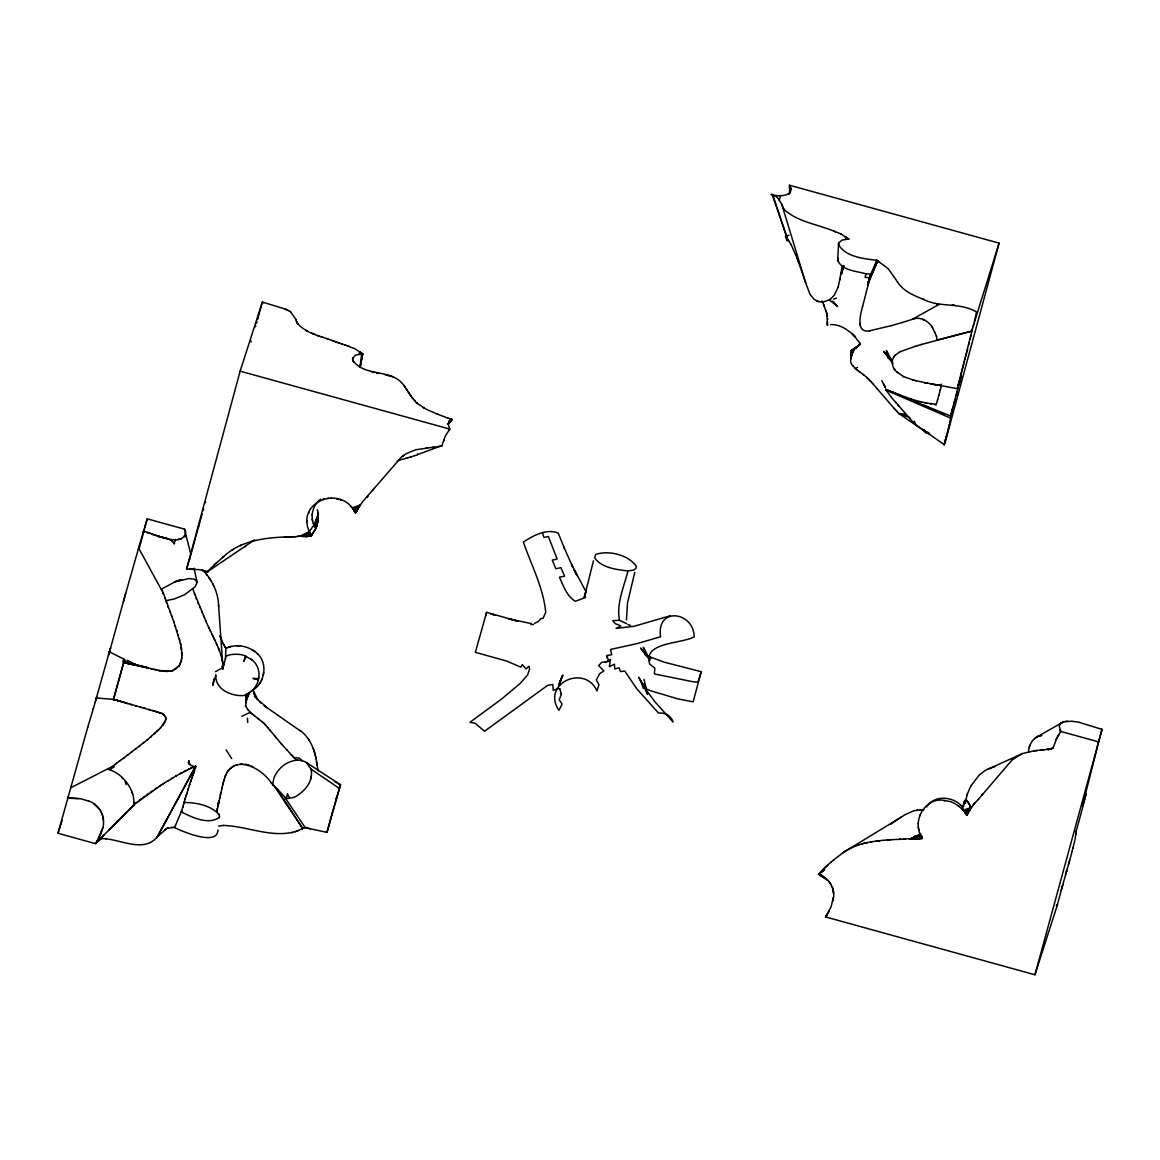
<?xml version="1.0" encoding="UTF-8"?>
<svg xmlns="http://www.w3.org/2000/svg" width="1160" height="1160" viewBox="0 0 1160 1160"><rect width="100%" height="100%" fill="white"/><g stroke="black" fill="none" stroke-linecap="round" stroke-linejoin="round"><path stroke-width="1.5" d="M851.034 357.918C852.252 353.307 849.163 349.406 854.572 349.204M1038.258 736.237C1032.037 738.934 1028.543 745.88 1028.572 752.448M222.633 663.259L218.588 605.259C218.094 592.006 212.019 579.609 202.884 570.154M317.231 509.632L318.391 513.619L317.623 522.464M870.333 330.716C855.21 334.051 860.43 314.65 862.547 306.544M859.763 324.959L859.778 323.567M318.304 512.589L316.027 528.235C309.198 519.782 311.75 505.528 320.595 499.206M160.588 670.799L159.326 670.596L172.159 670.915L179.336 665.637L181.351 660.75L181.989 654.835L180.38 642.683M245.92 702.235L246.195 695.188M851.266 352.379L852.383 349.827L856.167 347.739L859.966 343.592M894.404 356.207C890.256 361.587 892.489 369.126 897.84 372.824M222.85 668.899C224.373 655.298 211.787 635.23 205.494 620.296M826.645 312.765L827.689 325.467M827.66 319.725L827.674 318.623M87.812 726.957L58 833.286L95.41 843.624L133.574 805.301C136.141 790.743 122.264 772.589 107.953 769.37M246.239 696.275L247.356 693.738L246.239 695.739L246.268 694.347C253.155 691.606 257.984 684.821 258.724 677.512M317.956 519.129L315.129 527.032M181.989 654.892L181.917 652.384M837.651 260.855L838.579 243.208L841.885 240.106L848.612 239.047M88.725 801.082C100.746 804.779 107.053 819.772 101.572 831.546A23.345 22.011 17.8 0 1 98.977 837.592M833.359 897.245L831.082 906.844L825.688 916.849L829.095 910.904M820.917 871.639L818.916 874.307L826.558 879.236L818.801 873.828C829.197 878.366 836.331 889.532 832.894 900.943M971.717 331.644L973.718 324.147M969.992 809.491L964.656 812.449C978.286 813.232 962.829 789.148 963.728 806.36M789.554 193.561L789.467 185.223L999.079 243.121L945.545 440.887L944.486 440.22M789.728 191.255L789.902 188.906M101.616 838.549C119.726 838.579 143.434 853.644 157.238 836.896L195.663 766.18L189.356 785.465M246.326 698.581L246.254 699.465M851.353 354.685L851.281 355.569M134.546 803.677L134.661 802.444M219.501 816.278L218.776 813.928M246.195 695.159C234.914 697.479 214.585 690.954 215.818 674.612M887.632 390.789L950.475 418.049L950.765 416.092L886.414 389.949M950.751 417.455L949.605 423.806M181.83 657.43L181.685 658.634M318.144 516.62L318.246 515.562M851.281 350.639L860.444 344.433M272.513 785.146L273.992 777.722A23.534 17.139 -43.7 0 1 284.882 764.396C291.189 760.438 299.889 758.219 306.53 762.642L340.504 784.784L327.004 832.372L304.732 827.602M966.947 795.035L965.86 800.98M842.363 265.654L838.187 287.361M312.156 514.909L312.243 514.184M447.774 418.064L451.95 419.412L448.238 424.357M1061.255 722.985L1060.501 723.593L1063.995 721.694M959.581 379.697L971.645 332.064M965.642 802.72L965.54 803.474M646.265 655.458L664.158 662.172L701.191 671.683L693.143 701.843L677.889 698.9L650.209 690.635L646.265 688.909L643.8 683.863L643.322 688.446L640.842 680.659L647.512 694.318L646.323 690.258L655.183 702.104L673.032 721.984C671.292 715.705 664.738 712.443 658.547 713.066L636.869 688.924L624.805 671.074L620.455 671.582L619.092 667.798L614.814 668.972L614.438 664.216L609.348 666.71L610.493 659.475L605.303 662.505M924.404 382.568L957.333 388.673L961.147 376.217L951.91 410.887M359.962 367.299L361.702 354.046L359.731 352.248M195.75 766.745L195.504 768.08M1096.765 749.099L1096.635 749.969M217.311 808.332L216.819 811.783L222.735 784.566M252.054 690.432C258.738 687.14 262.755 679.818 263.625 672.611M248.037 709.833L245.63 706.063L246.079 701.351M853.397 366.285C847.409 361.775 852.702 353.524 854.558 348.623L858.095 345.985M957.377 388.368L958.493 383.786M1085.137 795.209L1082.454 805.837L1086.253 793.426L1083.658 803.851M96.468 842.914L102.776 827.631M971.717 331.586L972.442 328.831M263.233 675.381C265.06 667.711 263.421 658.851 257.259 653.529M317.274 524.465L317.666 521.71L315.462 527.626L317.709 521.376M1096.823 748.736L1102 729.393L1078.409 722.115L1071.477 721.201L1063.444 721.81L1035.923 737.572M316.027 528.235L317.318 524.189M1075.073 839.478L1076.292 830.821M193.995 568.226L197.142 582.132L195.3 586.626L184.512 594.79L174.609 598.865L165.445 600.851M123.351 758.321L147.16 740.036L160.602 727.827L165.662 720.099L165.721 717.518L163.734 714.589M559.99 689.432L559.773 688.736L561.425 694.26L559.135 699.828L562.107 704.033L558.932 710.399C541.024 683.805 584.495 663.563 597.009 690.91L598.966 684.603L596.327 679.977L599.633 673.699L603.882 670.987L598.676 665.564L601.764 662.302L608.899 661.389L606.593 655.559L611.712 654.718L610.537 649.455L637.55 643.481L660.562 636.738C656.082 606.433 693.752 611.392 694.173 636.767C681.442 644.177 642.103 641.726 649.774 664.216L654.849 668.087L654.356 673.946L692.752 681.688L697.957 682.283L701.191 671.683M950.779 416.208L950.736 415.483M1096.534 750.505L1085.397 794.208M222.763 669.146L223.865 664.636M225.663 657.822L223.793 664.955M113.448 699.973L124.555 659.446L109.344 651.847L108.634 655.009M219.255 817.539L219.515 816.234M531.309 623.601L508.863 618.86L517.737 621.209L486.605 612.321L485.808 615.742M850.947 358.324L851.164 357.12M360.151 367.27L362.66 353.887L359.092 351.582M360.107 367.343L362.66 353.887L359.44 351.973L362.616 353.988L355.902 354.945L352.611 358.324M950.678 415.729L952.215 409.77M971.08 335.283L970.862 336.327M559.932 684.154L561.019 678.76L559.57 685.328M840.318 278.574L840.043 279.864M862.489 306.849L870.522 275.674M214.02 678.774L212.643 685.487L215.702 675.729M310.633 779.23L311.315 775.924M1075.668 834.533L1075.857 833.721M246.007 701.814L249.53 692.534L253.069 689.881L257.563 699.48L267.337 707.861M220.284 795.107L220.806 792.715M217.543 807.012L218.906 801.111M841.232 274.383L843.624 265.901M950.533 417.948L950.751 416.541M970.485 337.937L970.238 338.981M194.822 770.269L193.981 772.792M181.192 661.142L181.468 659.895M842.232 269.801L841.58 272.731L843.16 266.771M219.501 798.704L219.776 797.5M221.951 787.915L221.705 788.96M222.517 785.509L225.229 776.286M1029.326 747.475L1029.819 745.402M949.141 425.735L948.445 428.489M950.083 421.834L950.185 421.428M948.764 427.228L947.981 430.36M1074.798 840.609L1072.913 848.163M593.471 560.831L584.249 597.472L586.032 591.411L584.538 595.877M245.688 703.09L246.254 694.535M850.715 359.194L851.309 350.436L852.383 349.827L851.266 351.828M949.504 424.226L948.967 426.445M949.402 424.647L949.228 425.387M959.929 381.437L959.639 382.553M960.451 379.392L960.19 380.422M944.675 442.873L944.022 445.237M1076.045 831.778L1083.469 804.547M968.904 344.346L969.282 342.838M113.318 699.437L124.555 659.446M951.2 413.613L950.895 414.801M947.56 431.94L947.821 430.954M966.816 795.339L967.469 793.585M1073.072 847.583L1072.203 850.904M946.792 434.913L947.909 430.635M95.207 702.177L96.657 696.87M967.106 351.277L967.672 349.102M946.284 436.812L947.01 434.072M915.863 424.836L915.226 424.386L944.211 444.584L946.43 436.29M960.045 377.957L958.769 382.713M961.074 374.042L960.553 376.028M327.004 832.372L332.166 813.174M957.928 385.932L958.378 384.207M964.148 362.442L964.526 361.006M999.079 243.121L973.081 326.511M965.657 356.729L966.019 355.366M825.529 916.922L826.746 915.095L825.529 916.922L1034.952 974.777L1057.137 905.684L1062.778 884.703M1071.593 853.209L1072.115 851.266M223.416 781.913L223.097 783.102M841.435 273.412L843.523 265.538L841.377 273.745L843.509 265.596L841.797 271.759L843.117 266.887M881.31 263.567L876.873 260.318L870.899 274.137L866.012 273.789L865.056 277.399L869.957 277.646L867.462 285.49M961.35 372.998L961.669 371.809M961.988 370.562L963.032 366.647M1070.84 856.051L1071.521 853.485M108.677 654.878L109.214 652.848M634.766 572.344L627.531 602.823L626.472 619.846M974.356 321.74L976.503 312.025C959.74 301.919 940.18 308.052 923.418 299.338M964.917 359.556L965.294 358.092M958.784 382.684L959.146 381.307M963.394 365.284L963.771 363.877M966.381 353.988L966.744 352.625M957.319 391.297L956.884 392.877M944.443 443.729L944.834 442.236A24.026 17.342 -39.5 0 0 945.023 441.626L945.168 441.017M1070.651 856.79L1061.255 890.271M184.382 801.604L183.744 803.923M225.446 658.808L225.895 648.251L223.952 644.975M843.306 266.249L841.565 272.745L843.494 266.089M951.853 411.075L951.505 412.38M1084.034 799.284L1084.252 798.515M1069.65 860.503L1068.505 864.476M139.446 547.592L141.085 541.546M141.491 540.024L144.362 529.438M144.768 527.916L147.219 518.839L184.44 529.12L190.863 554.321M254.533 539.893L207.393 571.808L199.694 569.69L186.586 569.024L240.149 371.171L262.334 302.049L286.563 309.445M186.107 795.716L181.627 810.927L174.725 827.283L166.663 828.544M941.398 385.961L936.613 403.375M956.666 393.704L956.202 395.4M967.338 794.049L970.702 786.219M1034.952 974.777L1102 729.393M139.127 546.273L147.219 518.839M258.419 316.332L262.334 302.049M940.267 390.123L940.47 389.397M109.504 651.847L109.736 650.948M189.776 558.714L190.849 554.813M841.942 271.106L843.363 265.915M71.064 786.553L70.716 787.785L112.563 766.383M108.764 654.53L123.366 601.764A68.121 0.986 -74.6 0 0 125.657 593.514L138.388 548.868M193.067 546.78L192.43 549.115M193.227 546.201L194.358 542.097M194.605 541.241L195.46 538.153M195.938 536.399L196.489 534.426M311.387 535.644L316.129 527.945L311.387 535.644L309.938 536.21M332.166 813.174L340.489 784.784L334.747 781.622M938.861 395.27L939.063 394.53M922.476 838.013C910.354 822.019 925.651 794.76 946.516 800.965C955.579 801.401 963.22 810.173 967.222 814.523C968.121 813.116 968.614 811.521 969.601 810.144M913.543 838.738C934.931 838.346 912.122 838.274 901.74 839.216C881.731 840.202 860.126 840.637 843.103 852.672L845.292 851.295M109.968 650.122L110.606 647.846M125.657 593.514L123.366 601.764M139.156 546.157L138.315 549.144M191.067 554.03L191.951 550.855M196.765 533.383L197.707 529.99M257.825 318.478L258.216 317.086M182.787 807.418L183.106 806.258M953.621 404.782L955.042 399.62M198.041 528.8L198.694 526.437M198.694 526.437L199.042 525.219M199.448 523.769L200.274 520.797M185.006 799.269L185.325 798.109M937.425 400.49L937.628 399.765M952.911 407.29L952.447 408.943M95.613 700.712L109.344 651.847M830.183 299.469L834.286 295.176L838.361 286.723M893.142 392.109C906.714 397.923 922.606 403.651 936.41 404.086M95.294 701.843L93.148 709.34M109.852 650.542L108.808 654.226L110.475 648.28M200.724 519.202L201.202 517.548M627.98 570.938C616.453 569.574 601.851 568.009 594.659 557.873L595.66 554.422C608.884 550.058 628.676 554.799 636.477 566.558L635.68 568.661L633.462 570.111L627.98 570.938C623.921 586.887 616.25 603.722 619.484 620.31L626.791 623.746M1065.562 874.683L1066.794 870.333M201.666 515.881L202.173 514.097M251.024 341.968L251.256 341.171M203.218 510.458L203.638 508.964M186.876 793.396L186.093 795.789M189.718 784.334L186.47 794.629M335.878 799.835L337.038 795.76M843.073 266.887L842.247 269.787L843.262 266.263M1065.996 873.132L1067.157 869.072M138.635 548.027L162.037 590.889L161.776 588.86L173.971 622.282M257.607 319.232L257.81 318.55M931.234 384.003L940.368 385.424L941.326 384.163M959.189 382.322L958.827 383.539M93.481 708.209L87.812 726.957M255.417 326.772L255.765 325.583M256.505 323.075L256.954 321.494M205.407 502.846L205.668 501.975M186.586 569.024L188.427 562.904M165.677 720.055L165.721 717.518M317.043 525.335L315.839 528.279L317.115 525.074M226.069 656.357L226.896 656.009C228.302 654.182 240.352 653.182 245.456 656.067L243.875 661.316L246.094 656.328M870.623 275.355L868.405 282.3L870.899 274.137M187.847 790.018L188.195 788.872M223.735 780.738L224.112 779.505M338.676 790.178L339.242 788.351L310.996 769.094L306.53 762.642M868.782 281.068L868.39 282.344M188.688 562.02L190.11 557.481M246.195 700.393L248.443 693.129L246.239 699.915M772.27 194.807L787.481 238.887L772.661 194.619L770.936 194.344C777.591 197.012 796.108 196.707 789.467 185.223M851.222 356.497L853.47 349.232L851.266 356.004M184.744 529.714L184.44 529.12M868.506 281.981L877.033 260.391L877.67 260.913L867.738 284.519L870.246 276.645L868.115 283.243M134.328 804.112L134.647 803.111M868.608 281.662L870.711 275.036M58 833.286L61.031 823.846M61.407 822.672L62.161 820.308M175.667 539.4L174.188 544.025L173.725 543.286M165.373 720.998L164.488 722.868M222.198 666.376L222.488 665.477M805.707 283.025L781.753 204.232L779.215 200.143L780.694 195.504M827.225 322.48L827.515 321.581M868.216 282.938L870.348 276.327M870.435 275.993L868.028 283.562L870.058 277.284M944.892 442.497L945.53 440.873L945.197 441.641M193.676 773.677L192.864 775.707M869.551 278.849L869.971 277.602M443.584 440.988L443.99 439.771M189.022 560.962L189.617 559.221M190.457 782.115L190.878 780.941M358.556 507.747L362.399 501.975L401.287 457.2L406.768 453.4L415.657 449.775L441.757 446.005L445.28 436.102L449.804 429.084L448.151 423.849L451.82 419.384L450.892 419.137M869.754 278.269L868.811 281.01M192.502 776.721L191.675 778.838M190.907 780.854L191.24 779.897M964.844 803.271L965.961 800.095M318.115 516.983L314.708 526.307L318.087 517.331M318.289 514.866L314.331 525.654L318.275 515.214M1055.948 739.587L1060.863 731.467L1059.225 726.232L1060.472 723.651M315.085 526.973L317.942 519.361M224.881 777.243C233.436 753.043 261.45 767.731 271.251 782.913M261.363 680.615L261.856 679.311M318.376 513.808L313.954 525.001L309.299 531.585L300.135 536.166L297.177 536.5M606.898 657.705L607.666 655.791M180.206 663.491L180.713 662.316M560.729 680.166L562.687 675.323L560.062 681.761L562.687 675.323M143.289 531.106C152.351 532.745 183.512 549.55 185.716 531.642M225.794 774.981L225.315 776.112M308.632 513.416L308.966 512.648M919.706 815.799L920.039 815.016M358.193 508.355L354.989 512.473C341.576 484.329 295.64 501.381 309.299 531.585M207.857 571.923L208.336 570.792M559.352 683.443L561.309 678.933L558.583 685.139M356.83 510.995L354.452 511.575L357.149 510.212M967.904 813.363L965.526 813.957L968.223 812.594M868.898 280.72L877.67 260.913L876.989 260.362M963.337 810.202L962.409 806.707L966.019 799.399L971.094 807.592L963.337 810.202L962.046 808.998M179.147 665.811L179.713 664.68M310.024 828.747L305.065 827.399L284.925 797.529L286.302 798.529L287.52 793.73C289.608 803.851 301.44 792.671 305.211 788.8C309.851 783.508 312.823 776.156 310.996 769.094M970.181 809.172L974.705 803.343M156.803 837.897L195.663 766.18M97.802 839.681L95.41 843.624M353.611 508.254L355.7 512.735L360.412 504.614M219.283 817.51C208.148 825.122 192.226 817.409 181.293 811.928M967.512 814.059L966.541 815.393L971.486 806.997M968.904 811.362L965.091 813.204L969.093 811.029M157.659 836.201L157.238 836.896L166.649 828.559M98.861 841.043L103.776 835.229M259.216 684.212L259.927 683.008M486.605 612.321L475.353 652.326L507.022 661.171L520.811 667.145L522.304 664.593L525.973 668.914L529.221 666.217L529.554 669.276L527.655 674.859L520.028 683.573L501.483 699.132L469.988 722.26L475.238 723.347L484.546 731.25L547.592 685.371L552.812 684.4L553.233 690.258L558.699 688.562M970.63 786.32L979.098 775.213L984.811 770.646L1022.641 753.463L1034.807 750.737M356.729 511.197L355.7 512.735L356.439 511.676M163.212 724.666L162.588 725.508M163.241 724.623L163.879 723.724M837.592 259.26L838.129 258.433M1057.137 737.238L1053.048 748.084L1051.525 748.649M1057.935 736.005L1058.746 734.744M226.794 772.792L228.23 770.777M356.236 512.024L355.656 512.778M926.666 806.968C934.279 794.151 954.535 796.485 962.785 807.36M184.759 536.921L185.658 535.63M966.541 815.393L967.599 813.885M917.676 838.956L916.835 838.927L918.851 836.07M893.867 356.903L895.273 355.062M859.197 344.665L859.908 343.693M229.013 769.761L229.839 768.935M909.193 838.723L912.775 838.665L914.993 835.853M367.111 497.205L368.126 495.929M973.182 804.707L977.735 800.139M1012.39 759.553L978.184 799.573L979.17 798.327M981.911 794.962L982.621 794.078M894.984 355.424L899.971 351.697M372.462 490.593L373.404 489.433M448.151 423.849L451.878 419.63L449.747 420.863M160.254 728.19L161.022 727.32M207.393 571.808L211.062 568.066M827.834 880.367L818.467 874.19L824.731 869.928M448.659 422.675L451.037 420.123M133.879 804.996L108.764 830.139M158.601 729.915L156.861 731.583M449.253 421.544L451.979 419.427L448.456 423.052M856.689 347.202L855.645 348.029M177.262 667.551L175.363 669.218M326.163 832.228L327.367 831.024M1057.485 904.336L1056.282 905.539L1057.137 905.684M207.77 572.01L201.782 570.256M216.456 562.875L211.076 568.052M821.483 871.073L822.599 869.986M828.211 864.649L823.528 869.087M824.223 868.419L822.15 870.42M215.281 563.992L222.908 557.264M826.34 866.375L827.848 864.968M215.035 564.224L213.861 565.34M824.702 867.941L825.877 866.824M178.205 666.681L179.104 665.854M788.8 193.88L789.873 192.879M154.149 734.004L155.077 733.149M830.43 299.251L823.194 302.107M828.559 864.345L831.082 862.127M417.557 453.864L417.209 454.909L411.191 456.793M150.481 737.267L151.409 736.47M833.547 860.01L843.073 852.687M222.474 557.626C241.106 539.298 268.163 537.283 292.827 536.761M165.909 829.023L164.72 829.965M830.705 862.445L833.982 859.633M139.969 745.837L139.055 746.562M142.781 743.43L144.725 741.907M222.923 557.25L223.865 556.481M245.688 546.331L244.919 546.897M161.138 785.073L132.646 805.751M417.571 454.618L439.988 446.353M137.387 801.85L135.575 803.256M139.171 800.385L141.027 798.95M1060.327 723.927L1062.096 722.491M120.365 760.423L112.071 766.789L114.246 766.731L110.287 769.356M146.725 740.385L147.639 739.645M230.782 768.195L233.943 766.079M115.42 764.092L116.391 763.338M127.252 755.464L128.224 754.711M131.124 752.434L132.095 751.68M1012.361 759.582L1021.931 753.754M144.869 796.108L142.999 797.5M135.038 749.476L136.024 748.751M124.308 757.639L119.335 761.163M232 550.318L233.45 549.39M146.841 794.687L148.828 793.266M246.239 695.739L248.602 694.042M402.302 456.489L404.202 455.17M1013.376 758.872L1015.276 757.538M897.057 819.815L890.822 824.136M1034.517 738.673L1036.938 736.977M851.266 352.103L853.789 350.334M161.327 589.178L175.754 581.436M150.829 791.86L152.859 790.482M897.681 819.395L900.928 817.249M818.467 874.19L822.991 871.189M310.358 536.079L311.46 535.354L308.864 530.845M154.889 789.105L156.948 787.756M159.007 786.422L176.726 775.518M163.212 783.754L164.227 783.116M844.523 851.759L905.423 814.523L913.877 810.71L923.94 809.796M167.359 781.173L168.417 780.535M175.754 776.083L195.097 766.223M171.549 778.592L172.608 777.968M918.691 838.956L922.098 836.984L918.198 838.956M448.804 421.123L451.82 419.384M938.976 304.471L912.181 319.363L901.929 322.611M359.832 505.513L353.147 509.327L359.673 505.833M970.905 807.896L964.221 811.695L970.746 808.215M899.623 351.9L915.24 346.347M303.5 828.167L305.065 827.399M215.426 671.727L220.588 668.841M916.82 838.927L921.663 836.23L916.516 838.927M358.918 507.123L353.582 510.081L358.73 507.427M855.587 347.362L854.34 348.058L856.312 348.58M788.017 194.242L789.481 193.444M182.091 772.545L179.974 773.677M184.165 771.414L186.252 770.341M358.019 508.66L354.017 510.835L357.845 508.95M307.371 536.572L311.025 534.601L306.095 536.572M174.232 669.827L171.956 670.929M303.804 536.5L310.155 533.092L303.47 536.471L300.135 536.166M914.863 838.883L921.229 835.476C913.283 840.304 908.149 840.159 920.793 834.721L911.194 838.549L920.359 833.967M305.442 536.543L310.59 533.846L305.747 536.558L303.151 536.442M188.239 769.297L189.239 768.819M191.98 767.47L190.283 768.326M922.446 838.013L920.967 838.607M1037.924 736.397L1039.041 736.02M857.428 367.445L855.21 368.517L852.846 365.69M276.152 737.572L264.364 723.666L250.183 712.414L241.86 716.271M534.557 623.37L538.197 621.586L541.01 618.541L543.039 618.454L545.736 612.306C543.329 587.612 531.352 565.239 523.363 542.053C533.136 535.731 546.65 528.104 558.308 533.208L564.514 548.636M240.221 545.591L241.251 545.098M441.974 445.701L440.438 446.281M303.108 828.356L297.032 831.038M301.325 536.268L309.735 532.338L302.093 536.326M303.485 828.182L302.064 828.835M988.103 769.036L992.394 767.441M833.59 299.164L836.36 298.091M585.698 597.429L575.244 601.3C566.703 595.936 563.441 585.887 559.439 577.202L564.615 576.172L560.918 567.66L555.872 568.791L552.261 560.106L557.134 558.975L548.332 536.486L543.953 537.471L542.517 532.832M262.015 303.209L263.668 302.586M142.956 532.28L144.608 531.657M297.902 830.705L295.235 831.691M856.587 845.524L857.82 845.161M1048.103 749.926L1053.048 748.084L1049.872 748.939M228.375 647.382C238.438 643.466 250.56 646.889 258.144 654.298M225.808 648.135L231.087 646.381M670.19 615.786L634.071 626.298L616.062 628.372L620.89 625.835L615.148 623.601L612.726 620.629L619.484 620.31M296.133 831.372C272.02 838.564 247.617 826.123 223.358 825.441M902.146 322.538L891.445 325.641M360.035 505.224L352.277 507.834L350.973 506.63M225.895 648.251L227.026 647.875M174.522 581.943L189.138 578.535L194.532 579.26L197.142 582.132M861.837 843.813L864.693 843.088M916.922 810.057L917.647 809.883M921.026 344.578L971.833 331.107L936.265 340.228L937.106 339.793L936.424 336.11L932.176 327.019M891.504 325.626L869.623 330.774M180.481 579.942L175.711 581.45L181.641 579.681M913.935 318.812L912.181 319.363C919.837 316.042 928.536 320.885 932.596 327.599M914.79 346.477L917.937 345.52M921.432 344.462L917.661 345.607M992.931 767.282L994.86 766.688M407.363 457.91L411.379 456.736M407.827 457.779L405.348 458.504M1038.505 736.15L1041.288 735.469M405.376 458.504L397.257 460.781M362.601 353.887L360.049 352.51M100.354 838.854L102.254 838.477M236.161 764.875L237.365 764.541M358.425 354.279L359.571 354.162M915.631 318.406L916.777 318.26M291.421 832.779L292.654 832.474M791.279 244.963L788.438 240.352L786.944 240.7L785.509 236.045L786.712 235.77M787.814 235.524L788.96 235.262M218.689 826.123L223.387 825.441M252.155 540.995L253.619 540.72M870.928 841.957L872.683 841.623M180.365 539.052L181.438 538.863M1042.826 749.926L1050.119 748.896M1040.158 735.745L1041.869 735.469M1048.553 749.142L1047.002 749.374M438.538 446.6L437.755 446.73M169.447 671.249L170.708 671.074M866.201 842.856L867.723 842.624M297.627 536.428L294.35 536.761M179.176 539.226L178.176 539.371M298.135 536.355L311.46 535.354L308.197 536.529M323.118 498.887L323.988 498.771M327.497 498.307L328.367 498.191M878.12 841.087L879.904 840.869M1065.344 721.447L1067.374 721.187M433.318 447.354L432.057 447.513M1044.087 749.766L1035.764 750.636M1033.821 750.854L1037.112 750.52M1041.738 750.041L1040.23 750.215M239.902 764.222L242.44 764.106M876.308 841.276L878.062 841.102M426.068 448.137L426.967 448.064M183.787 802.488C196.011 802.488 210.424 805.156 218.993 814.407M531.019 624.674L533.658 624.457M285.795 798.573L289.594 798.268M67.526 798.094L80.649 798.747L88.754 801.111M172.115 827.283L171.201 827.327M921.344 809.665L919.88 809.723M888.633 391.007L889.589 391.065M284.374 537.051L287.303 536.964M890.677 839.652L887.226 839.753M288.449 536.921L295.104 536.761M899.522 839.289L900.639 839.26M173.754 827.211C182.091 831.372 217.543 846.669 217.92 829.994M168.185 671.437L165.662 671.408M307.125 536.587L306.037 536.572M905.452 839.13L903.886 839.144M934.902 404.782L936.207 404.811M830.589 324.626C840.391 324.06 848.801 330.498 855.486 336.937L852.339 333.848L860.314 343.49M236.872 645.714L239.786 645.946M938.121 385.149L941.006 385.309M166.489 538.457L167.504 538.515M190.008 568.806L194.952 569.212M876.873 260.318C863.794 258.651 845.93 257.143 838.636 244.789M96.367 698.015L113.347 699.335L141.476 707.426M158.079 670.291L159.326 670.596L123.844 662.563M822.527 302.151L818.438 301.498M331.006 498.162L331.89 498.249M943.848 800.705L944.733 800.791M78.285 798.515L68.251 798.051L67.874 796.934M164.387 671.35L161.849 671.016M352.756 360.296C365.067 378.029 392.587 367.633 404.536 386.396M134.429 664.782L135.691 664.955M244.919 764.15L246.079 764.324M935.062 384.714L936.584 384.946M301.15 760.467L302.165 760.627M122.989 660.272L130.703 664.158L123.96 662.099L133.168 664.593M385.149 374.738L393.08 376.783M130.703 664.158L122.656 661.809M866.012 273.789C856.878 271.121 840.855 270.57 837.607 259.623M377.725 373.389L378.508 373.534M105.241 838.564L106.111 838.723M930.552 383.873L933.524 384.438M140.665 666L143.159 666.521M952.288 304.761L954.462 305.181M127.005 663.52L148.132 667.783M930.378 403.752L931.553 403.999M140.375 707.179L162.125 713.516L165.373 716.619M926.521 402.955L925.057 402.636M927.434 383.221L915.718 380.625M913.761 380.175L915.486 380.582M915.312 380.538L916.081 380.712M143.985 707.977L145.232 708.267M116.507 700.205L118.131 700.625L113.347 699.335M150.597 668.493L151.844 668.798M154.338 669.363L155.585 669.668M160.065 536.833L158.065 536.326L166.475 538.443M296.148 759.829L297.989 760.264M920.504 401.621L921.258 401.81M247.181 764.585L249.298 765.18M929.392 433.738L925.172 432.68L923.722 429.461M152.511 710.37L153.7 710.703M114.362 699.697L124.236 702.438M258.404 679.803L252.952 678.426L258.579 678.6C260.231 671.365 257.259 663.418 251.155 659.17M145.653 667.116L146.899 667.435L124.106 661.519L138.185 665.434M165.909 538.255L151.525 534.223M913.805 380.19L902.799 376.362M912.267 379.784L913.051 379.987M130.442 704.352L131.588 704.686M154.86 711.065L157.107 711.761M126.774 703.351L127.875 703.656M148.886 709.354L150.104 709.688M135.27 705.816L136.503 706.164M936.961 304.326L937.788 304.558M373.389 372.186L374.187 372.403M376.536 373.056L377.334 373.288M240.149 371.171L449.804 429.084M1060.863 731.467L1098.042 741.733M371.026 371.519L372.215 371.852M817.177 301.121L818.742 301.6M628.038 624.645L630.503 625.399M817.452 301.208L814.073 299.251L810.332 294.683M336.313 498.727L337.168 498.988M338.024 499.264L338.88 499.525M340.576 500.061L341.431 500.322M121.8 701.626L123.018 702.003M297.322 323.205C306.95 334.486 323.046 336.516 336.095 341.939M321.291 336.806L322.9 337.328M447.673 418.021L437.625 414.236M158.137 712.182L161.124 713.24M336.806 342.171L339.561 343.084M922.678 319.261L924.998 320.363M120.568 701.292L125.44 702.873M334.631 341.461L345.433 345.1M910.76 398.866L911.528 399.127M332.311 340.692L333.094 340.953M193.691 766.325L191.037 765.426L188.282 762.642L189.631 764.599L188.66 760.525L189.283 763.686M340.866 343.534L342.142 343.969M344.404 344.708L355.119 348.826L359.049 351.524M833.852 231.144L840.884 233.899M347.869 345.985L349.117 346.419M772.56 194.923L776.301 196.62M284.954 309.183L290.493 311.562M313.635 333.993L311.663 333.137M896.607 411.06L898.754 413.497L907.192 416.715M146.972 532.614L149.278 533.499M317.361 335.457L318.84 336.023M314.404 334.283L315.143 334.573M897.463 281.909C903.263 291.117 913.688 295.51 923.418 299.338M417.209 403.303L425.865 409.088L437.436 414.163M286.259 798.515L275.674 787.336M169.563 539.661L171.346 540.574M898.754 413.497L923.984 430.737L928.885 432.752M245.456 656.067L252.024 659.924M326.902 338.647L327.642 338.952M909.875 417.846L904.162 414.135L898.724 413.467M840.884 233.899L844.93 236.596M911.847 400.432L885.704 389.368L919.314 403.709M915.11 401.81L920.01 403.883M923.273 405.26L928.174 407.334M922.562 405.115L927.623 407.233M930.9 408.653L935.932 410.756M939.237 412.206L944.24 414.323M288.188 310.416L286.723 309.502M169.128 539.487L167.663 538.573M361.775 353.495L362.5 353.814M847.757 238.655L848.772 239.119L845.016 236.698M847.945 238.743L845.51 237.249L848.772 239.119L845.422 237.133M251.198 766.006L252.952 766.847M124.323 660.692L131.935 664.39M127.296 660.315L136.938 665.173M307.516 331.165L305.747 330.15M889.256 358.672L891.822 359.992M903.524 376.739L896.738 371.708M885.674 389.383L886.646 390.166M252.314 649.919L254.823 651.427M162.125 713.516L163.009 713.995M422.892 407.45L423.748 407.914M891.648 359.731L887.574 357.338L890.996 360.079M651.384 658.111L644.568 654.124L650.296 658.677L640.566 648.092L650.064 660.504L643.336 647.396L648.179 656.879M360.586 352.857L359.904 352.379M958.029 805.562L958.784 806.026M829.531 300.179L837.665 306.501L832.329 301.238L835.519 304.297L833.373 301.6M818.568 874.06L820.555 875.292M360.107 352.553L361.006 353.118L359.774 352.277M846.974 238.279L846.032 237.669M855.993 369.156L855.109 368.401L865.94 376.652L872.769 383.612M339.271 784.001L340.504 784.784M884.297 265.625L881.498 263.712M265.669 706.73L301.092 731.438M884.312 265.625L888.27 268.902M251.966 713.777L252.967 714.458M846.698 238.119L845.843 237.524L847.67 239.206M818.801 873.828L822.222 876.177M846.843 238.192L845.654 237.365L846.64 238.075M856.993 369.866L857.994 370.562M359.484 352.002L361.267 353.249M776.707 196.91L778.548 198.969M845.452 237.176L847.105 238.351M879.106 262L877.685 260.927M862.967 374.346L864.011 375.101M257.94 718.258L258.985 718.997M290.333 311.46L295.858 319.363M171.361 540.574L172.637 541.604M254.765 715.981L253.866 715.227M859.792 372.084L858.893 371.33M264.219 705.599L265.596 706.687M416.889 403.057L414.439 400.476M416.295 402.563L417.498 403.549M248.066 709.862L250.966 713.052M254.359 696.29L257.592 699.509M299.164 729.77C310.735 737.745 315.476 751.549 317.028 764.933M913.979 423.153L914.892 424.067M868.535 379.001L869.391 379.755M263.508 722.898L264.364 723.666M301.875 760.51L299.135 758.031L294.002 757.712L286.665 749.722M867.651 378.203L866.854 377.45M262.668 722.143L261.827 721.346M961.278 805.678L962.409 806.707M259.623 701.785L261.029 703.105M93.743 803.735L99.847 809.564M411.032 396.096L415.324 401.505M271.266 782.913L275.079 786.727M296.51 760.177L293.697 757.364M888.458 269.077L894.085 277.008M891.242 397.199L913.602 422.791M273.774 785.378L302.731 828.544L276.834 788.582M885.689 389.455L890.981 396.836M877.178 388.788L894.606 408.914M281.314 743.778L287.187 750.288M281.837 744.386L279.473 741.602M895.172 409.524L896.985 411.481M894.128 408.407L895.201 409.552M121.887 777.722L122.713 778.606M781.782 204.319L783.971 209.38M783.696 209.075C797.268 221.966 817.118 224.097 833.837 231.144A8.918 2.972 15.1 0 1 835.476 231.739M298.004 324.22L296.8 322.262M890.865 359.252L883.558 351.306L893.055 363.718M870.072 380.611L870.783 381.379M265.046 724.507L265.756 725.275M291.363 754.725L293.726 757.393M172.695 541.662L173.725 543.272M898.551 405.913L897.884 405.101M269.714 729.756L270.352 730.481M877.526 389.224L872.218 382.901M276.167 737.601L279.473 741.588M203.783 571.169L204.653 572.155M895.215 370.098L894.345 368.938M895.708 402.274L896.346 403.071M404.884 386.889L411.249 396.415M407.827 391.5L408.668 392.544M913.21 422.385L916.023 425.198L915.037 423.096M274.456 735.571L275.021 736.266M267.192 726.812L267.815 727.596M894.36 277.356L897.463 281.909M206.407 574.186L207.321 575.331M125.135 781.521L126.135 784.624M412.858 398.605L411.93 397.358M255.823 696.855L256.258 697.436L253.518 693.303M887.255 391.616L886.675 390.818M410.103 394.821L410.799 395.777M779.215 200.143L778.65 199.172M404.376 386.178L405.058 387.121M408.943 392.892L409.872 394.487M211.091 580.783L209.162 577.999M785.509 236.045L788.611 240.613M1060.284 730.568L1060.399 732.192M226.04 749.853L231.739 758.611M829.095 881.498L830.792 884.224M1059.863 729.886L1060.675 731.177M225.707 647.962L224.881 646.627M406.304 388.919L407.218 390.5M585.727 591.237L571.837 564.934L572.59 566.674L563.803 546.925M100.688 810.956L101.529 812.333M963.931 809.332L964.656 810.579M885.341 387.164L883.499 383.902L885.297 387.512M791.135 244.688L797.051 258.013M353.205 361.108L352.654 359.745M223.59 644.308L224.141 645.308M353.38 361.427L353.742 362.094M308.647 739.253L309.531 740.848M223.764 644.626L223.198 643.582M296.438 321.219L297.105 322.799M223.358 643.887L219.893 635.622M805.721 283.025L809.985 294.176M892.315 362.254L886.327 350.61L891.17 360.093M881.803 380.552L885.268 387.411M642.277 684.183L638.812 677.338L640.509 680.688M184.701 529.627L185.266 530.743M212.179 634.65L212.715 635.767M210.583 631.345L210.047 630.242M213.31 636.956L213.817 638.029M208.495 626.98L209.018 628.082M826.92 313.939L823.542 304.413M214.31 639.116L214.832 640.247M131.747 792.005L132.704 794.049M212.845 583.987L213.657 585.757M824.035 305.515L821.976 300.875M220.806 654.356L221.27 655.4M824.064 305.573L824.557 306.689M216.427 643.64L216.978 644.829M825.775 310.329L826.297 311.489M192.806 589.193L205.929 621.267M218.486 648.266L219.53 650.586M197.881 602.518L198.36 603.62M561.077 693.448L561.425 694.26M199.81 606.955L200.288 608.072M201.71 611.407L202.173 612.509M203.551 615.859L204.03 616.961M162.907 593.05L163.429 594.326M171.506 615.583L171.97 616.699M313.243 748.417L313.693 749.548M196.04 598.053L196.475 599.169M801.487 270.439L805.533 282.431M801.604 270.73L797.949 260.754M169.722 611.117L170.157 612.234M194.344 593.644L194.764 594.703M164.72 597.661L165.155 598.792M168.432 607.724L168.026 606.636M175.551 626.806L175.16 625.776M180.916 645.033L173.623 621.252M313.33 523.653L313.476 524.073M166.387 602.156L166.707 603.026M935.163 332.34L935.409 333.036M186.919 567.863L187.311 568.98M296.293 320.755L295.829 319.261M797.021 257.94L797.949 260.768M296.365 321.001L296.685 322.001M176.799 630.126L177.147 631.243M220.182 636.564L220.661 638.145M178.495 635.767L178.147 634.636M314.606 752.579L314.07 750.563M314.882 753.565L315.361 755.421M918.778 829.095L918.995 829.922M312.576 520.767L312.228 519.332M179.524 639.189L179.815 640.349M644.003 679.398L646.265 688.909M221.604 656.603L221.893 657.836M918.517 828.11L918.357 826.761M936.381 335.979L936.555 336.733M923.984 430.737L923.809 429.925M316.81 763.671L318.188 770.98M832.431 887.066L833.416 891.953M102.312 813.755L102.631 815.379M103.298 818.641L102.965 817.003L103.457 820.337M315.52 756.32L315.94 758.727M245.688 706.222L245.529 705.294M181.381 647.425L181.728 649.861M316.695 762.976L316.433 761.54M1101.594 729.234L1101.768 730.264M832.764 888.676L833.576 893.649M827.37 316.361L827.211 315.23M222.343 660.315L222.169 659.068M449.166 428.141L449.326 429.824M790.801 187.833L790.917 189.486M247.413 718.156L247.718 722.39M222.024 668.841L221.966 667.29M838.579 243.353L838.651 245.195M352.611 358.179L352.669 360.02M826.993 323.437L827.051 324.945M918.314 823.89L918.314 823.208M307.24 520.84L307.255 521.681M246.326 697.015L246.326 697.769M218.588 605.259L218.602 606.868M923.766 299.469A19.183 6.394 15.1 0 1 923.23 299.251M437.798 414.309A19.14 6.38 15.1 0 1 437.262 414.091M167.171 828.196A36.467 12.165 15.1 0 1 168.142 827.863M181.627 810.927L181.424 812.014L181.656 810.84M218.573 802.473L218.341 803.517L218.588 802.401M451.458 419.876L448.862 422.298L451.458 419.876M925.927 382.901L925.172 382.727L925.927 382.901M495.407 615.148L490.926 613.915L495.407 615.177M914.631 422.24L914.196 421.399L914.631 422.24M574.823 571.126L573.968 569.4L576.999 575.606L574.823 571.126"/></g></svg>
